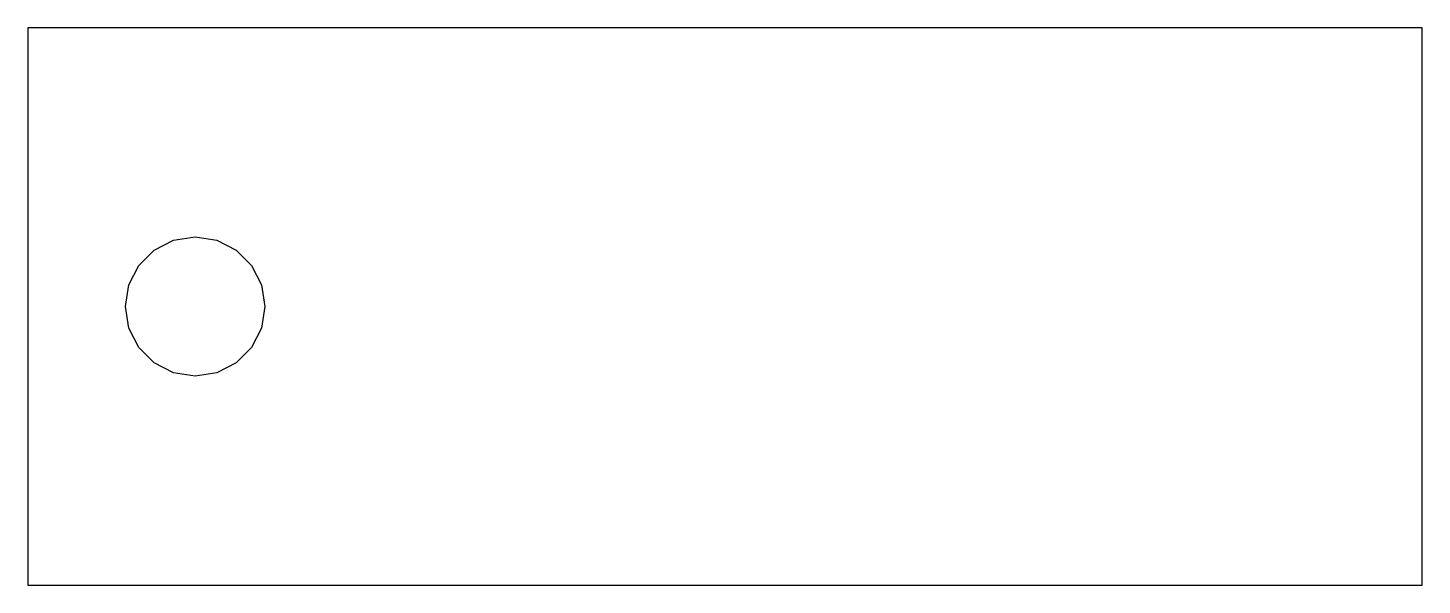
# Model space of a CAD drawing. Header units: metres. Extents: x 0 to 50, y 0 to 20.
import ezdxf

# ---------------------------------------------------------------- set-up
doc = ezdxf.new("R2010")
doc.units = ezdxf.units.M

msp = doc.modelspace()

# ---------------------------------------------------------------- linework, layer by layer
for p, q in [((50, 20), (0, 20)), ((0, 20), (0, 0)), ((50, 0), (50, 20)), ((5.22746, 12.3776), (6, 12.5)), ((6, 12.5), (6.77254, 12.3776)), ((3.97746, 11.4695), (4.53054, 12.0225)), ((4.53054, 12.0225), (5.22746, 12.3776)), ((6.77254, 12.3776), (7.46946, 12.0225)), ((7.46946, 12.0225), (8.02254, 11.4695)), ((3.62236, 10.7725), (3.97746, 11.4695)), ((8.02254, 11.4695), (8.37764, 10.7725)), ((3.5, 10), (3.62236, 10.7725)), ((8.37764, 10.7725), (8.5, 10)), ((3.62236, 9.22746), (3.5, 10)), ((8.5, 10), (8.37764, 9.22746)), ((3.97746, 8.53054), (3.62236, 9.22746)), ((8.37764, 9.22746), (8.02254, 8.53054)), ((4.53054, 7.97746), (3.97746, 8.53054)), ((8.02254, 8.53054), (7.46946, 7.97746)), ((5.22746, 7.62236), (4.53054, 7.97746)), ((6, 7.5), (5.22746, 7.62236)), ((6.77254, 7.62236), (6, 7.5)), ((7.46946, 7.97746), (6.77254, 7.62236)), ((0, 0), (50, 0))]:
    msp.add_line(p, q)

doc.saveas('drawing.dxf')
